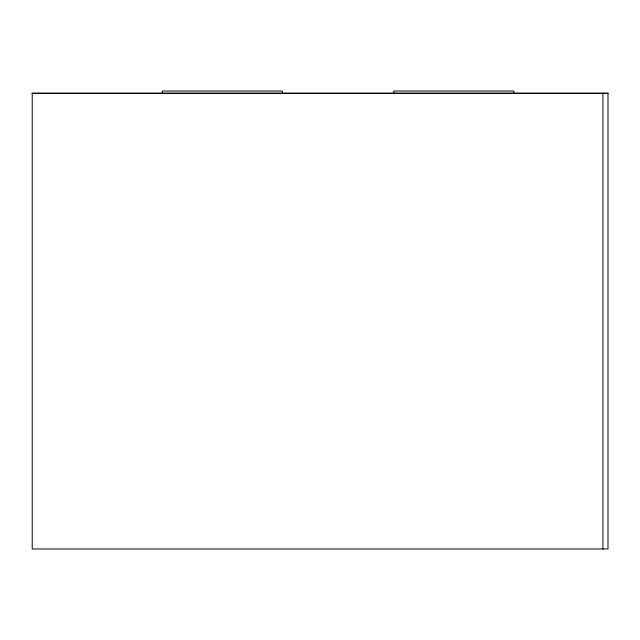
<?xml version="1.0" encoding="UTF-8"?>
<svg xmlns="http://www.w3.org/2000/svg" width="640" height="640" viewBox="0 0 640 640"><rect width="100%" height="100%" fill="white"/><g stroke="black" fill="none" stroke-linecap="round" stroke-linejoin="round"><path stroke-width="0.96" d="M32 93.232L607.776 93.232M602.928 93.312L602.928 548.976M513.8 93.232L513.8 91.024L393.792 91.024L393.792 93.232M282.32 93.232L282.32 91.024L162.312 91.024L162.312 93.232M608 93.312L32.224 93.312L32.224 548.976L608 548.976L608 93.312"/></g></svg>
